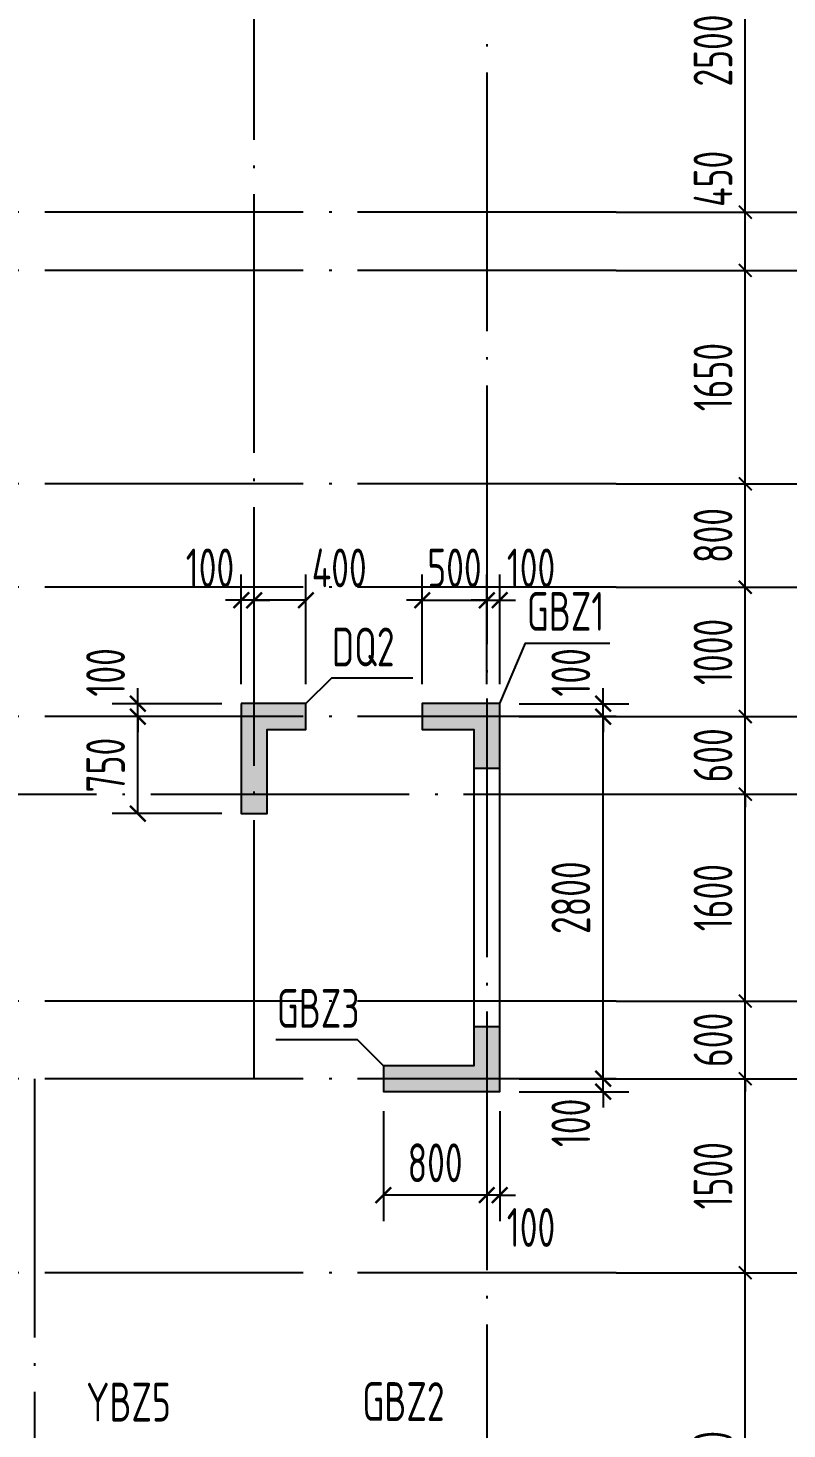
# Model space of a CAD drawing. Extents: x -461650 to 361314, y 245336 to 769729.
# Drawn here: x -78580 to -72707, y 643225 to 654057 of the extents above; entities that cross this region are included whole.
import ezdxf
from ezdxf.enums import TextEntityAlignment as Align

# ---------------------------------------------------------------- set-up
doc = ezdxf.new("R2010")
doc.units = 0
doc.header["$LTSCALE"] = 1000
doc.linetypes.add('DOTE', pattern=[2.42, 2, -0.2, 0.02, -0.2])
doc.layers.get('0').update_dxf_attribs({"linetype": 'CONTINUOUS'})
doc.layers.get('DEFPOINTS').update_dxf_attribs({"linetype": 'CONTINUOUS'})
for name, color, linetype in [('A-AXIS', 1, 'CONTINUOUS'), ('A-DOTE', 10, 'DOTE'), ('S-Q墙实线', 6, 'CONTINUOUS'), ('S-Q墙标注', 3, 'CONTINUOUS'), ('S-X详图填充', 252, 'CONTINUOUS'), ('S-X详图实线', 4, 'CONTINUOUS'), ('S-Y一般标注', 3, 'CONTINUOUS'), ('S-Z柱编号', 6, 'CONTINUOUS')]:
    doc.layers.add(name, color=color, linetype=linetype)
doc.styles.add('TSSD_DIMENSION', font='Tssdeng.shx', dxfattribs={"width": 0.7, "bigfont": 'tssdchn.shx'})
doc.styles.add('TSSD_REIN', font='tssdeng.shx', dxfattribs={"width": 0.7, "height": 300, "bigfont": 'tssdchn.shx'})
doc.styles.add('结构文字', font='zstxt.shx', dxfattribs={"width": 0.7, "bigfont": 'zshz.shx'})
doc.dimstyles.new('STRUCK', dxfattribs={"dimtxt": 400, "dimasz": 121, "dimexe": 200, "dimexo": 150, "dimgap": 115, "dimtad": 1, "dimdec": 0, "dimdsep": 46, "dimtxsty": '结构文字', "dimblk": 'ARCHTICK', "dimcen": 400, "dimclrd": 3, "dimclre": 3, "dimclrt": 7, "dimadec": 0, "dimazin": 0, "dimtfac": 1, "dimtdec": 0, "dimtix": 1, "dimtmove": 2, "dimatfit": 3, "dimldrblk": '_DIMX', "dimfxl": 0, "dimtolj": 1, "dimtzin": 0, "dimarcsym": 0})
doc.dimstyles.new('TSSD_100_100', dxfattribs={"dimtxt": 300, "dimasz": 100, "dimexe": 100, "dimexo": 250, "dimgap": 100, "dimtad": 1, "dimdec": 0, "dimzin": 0, "dimdsep": 46, "dimtxsty": 'TSSD_DIMENSION', "dimblk": 'ARCHTICK', "dimcen": 0, "dimdle": 100, "dimclrt": 7, "dimadec": 0, "dimazin": 0, "dimtfac": 1, "dimtdec": 0, "dimtix": 1, "dimtmove": 2, "dimatfit": 3, "dimldrblk": 'ARCHTICK', "dimfxl": 0, "dimtolj": 1, "dimtzin": 0, "dimarcsym": 0})

# ---------------------------------------------------------------- blocks, each defined once
blk = doc.blocks.new('_ArchTick')
at = {"color": 0, "linetype": 'ByBlock', "const_width": 0.15}
blk.add_lwpolyline([(-0.5, -0.5), (0.5, 0.5)], dxfattribs=at)
blk = doc.blocks.new('*D1678')
at = {"layer": 'DEFPOINTS', "color": 0}
for p in [(55600, 10900), (56600, 10900), (55600, 9400)]:
    blk.add_point(p, dxfattribs=at)
at = {"layer": 'S-Y一般标注', "color": 0, "lineweight": -2}
for p, q in [((56600, 9300), (56600, 11000)), ((55850, 10900), (56700, 10900)), ((55850, 9400), (56700, 9400))]:
    blk.add_line(p, q, dxfattribs=at)
at = {"layer": 'S-Y一般标注', "color": 0, "lineweight": -2, "xscale": 100, "yscale": 100, "zscale": 100}
for p, rotation in [((56600, 10900), 90), ((56600, 9400), 270)]:
    blk.add_blockref('_ArchTick', p, dxfattribs=dict(at, rotation=rotation))
at = {"layer": 'S-Y一般标注', "color": 7, "insert": (56350, 10150), "char_height": 300, "attachment_point": 5, "rotation": 90, "style": 'TSSD_DIMENSION'}
blk.add_mtext('\\A1;1500', dxfattribs=at)
blk = doc.blocks.new('*D1679')
at = {"layer": 'DEFPOINTS', "color": 0}
for p in [(55600, 11500), (56600, 11500), (55600, 10900)]:
    blk.add_point(p, dxfattribs=at)
at = {"layer": 'S-Y一般标注', "color": 0, "lineweight": -2}
for p, q in [((56600, 11500), (56600, 11600)), ((55850, 11500), (56700, 11500)), ((56600, 10900), (56600, 11500)), ((55850, 10900), (56700, 10900)), ((56600, 10900), (56600, 10800))]:
    blk.add_line(p, q, dxfattribs=at)
at = {"layer": 'S-Y一般标注', "color": 0, "lineweight": -2, "xscale": 100, "yscale": 100, "zscale": 100}
for p, rotation in [((56600, 11500), 270), ((56600, 10900), 90)]:
    blk.add_blockref('_ArchTick', p, dxfattribs=dict(at, rotation=rotation))
at = {"layer": 'S-Y一般标注', "color": 7, "insert": (56350, 11200), "char_height": 300, "attachment_point": 5, "rotation": 90, "style": 'TSSD_DIMENSION'}
blk.add_mtext('\\A1;600', dxfattribs=at)
blk = doc.blocks.new('*D1680')
at = {"layer": 'DEFPOINTS', "color": 0}
for p in [(55600, 13100), (56600, 13100), (55600, 11500)]:
    blk.add_point(p, dxfattribs=at)
at = {"layer": 'S-Y一般标注', "color": 0, "lineweight": -2}
for p, q in [((56600, 11400), (56600, 13200)), ((55850, 13100), (56700, 13100)), ((55850, 11500), (56700, 11500))]:
    blk.add_line(p, q, dxfattribs=at)
at = {"layer": 'S-Y一般标注', "color": 0, "lineweight": -2, "xscale": 100, "yscale": 100, "zscale": 100}
for p, rotation in [((56600, 13100), 90), ((56600, 11500), 270)]:
    blk.add_blockref('_ArchTick', p, dxfattribs=dict(at, rotation=rotation))
at = {"layer": 'S-Y一般标注', "color": 7, "insert": (56350, 12300), "char_height": 300, "attachment_point": 5, "rotation": 90, "style": 'TSSD_DIMENSION'}
blk.add_mtext('\\A1;1600', dxfattribs=at)
blk = doc.blocks.new('*D1681')
at = {"layer": 'DEFPOINTS', "color": 0}
for p in [(55600, 13700), (56600, 13700), (55600, 13100)]:
    blk.add_point(p, dxfattribs=at)
at = {"layer": 'S-Y一般标注', "color": 0, "lineweight": -2}
for p, q in [((56600, 13700), (56600, 13800)), ((55850, 13700), (56700, 13700)), ((56600, 13100), (56600, 13700)), ((55850, 13100), (56700, 13100)), ((56600, 13100), (56600, 13000))]:
    blk.add_line(p, q, dxfattribs=at)
at = {"layer": 'S-Y一般标注', "color": 0, "lineweight": -2, "xscale": 100, "yscale": 100, "zscale": 100}
for p, rotation in [((56600, 13700), 270), ((56600, 13100), 90)]:
    blk.add_blockref('_ArchTick', p, dxfattribs=dict(at, rotation=rotation))
at = {"layer": 'S-Y一般标注', "color": 7, "insert": (56350, 13400), "char_height": 300, "attachment_point": 5, "rotation": 90, "style": 'TSSD_DIMENSION'}
blk.add_mtext('\\A1;600', dxfattribs=at)
blk = doc.blocks.new('*D1682')
at = {"layer": 'DEFPOINTS', "color": 0}
for p in [(55600, 14700), (56600, 14700), (55600, 13700)]:
    blk.add_point(p, dxfattribs=at)
at = {"layer": 'S-Y一般标注', "color": 0, "lineweight": -2}
for p, q in [((56600, 13600), (56600, 14800)), ((55850, 14700), (56700, 14700)), ((55850, 13700), (56700, 13700))]:
    blk.add_line(p, q, dxfattribs=at)
at = {"layer": 'S-Y一般标注', "color": 0, "lineweight": -2, "xscale": 100, "yscale": 100, "zscale": 100}
for p, rotation in [((56600, 14700), 90), ((56600, 13700), 270)]:
    blk.add_blockref('_ArchTick', p, dxfattribs=dict(at, rotation=rotation))
at = {"layer": 'S-Y一般标注', "color": 7, "insert": (56350, 14200), "char_height": 300, "attachment_point": 5, "rotation": 90, "style": 'TSSD_DIMENSION'}
blk.add_mtext('\\A1;1000', dxfattribs=at)
blk = doc.blocks.new('*D1684')
at = {"layer": 'DEFPOINTS', "color": 0}
for p in [(55600, 15500), (56600, 15500), (55600, 14700)]:
    blk.add_point(p, dxfattribs=at)
at = {"layer": 'S-Y一般标注', "color": 0, "lineweight": -2}
for p, q in [((56600, 14600), (56600, 15600)), ((55850, 15500), (56700, 15500)), ((55850, 14700), (56700, 14700))]:
    blk.add_line(p, q, dxfattribs=at)
at = {"layer": 'S-Y一般标注', "color": 0, "lineweight": -2, "xscale": 100, "yscale": 100, "zscale": 100}
for p, rotation in [((56600, 15500), 90), ((56600, 14700), 270)]:
    blk.add_blockref('_ArchTick', p, dxfattribs=dict(at, rotation=rotation))
at = {"layer": 'S-Y一般标注', "color": 7, "insert": (56350, 15100), "char_height": 300, "attachment_point": 5, "rotation": 90, "style": 'TSSD_DIMENSION'}
blk.add_mtext('\\A1;800', dxfattribs=at)
blk = doc.blocks.new('*D1685')
at = {"layer": 'DEFPOINTS', "color": 0}
for p in [(55600, 17600), (56600, 17600), (55600, 17150)]:
    blk.add_point(p, dxfattribs=at)
at = {"layer": 'S-Y一般标注', "color": 0, "lineweight": -2}
for p, q in [((56600, 17050), (56600, 17700)), ((55850, 17600), (56700, 17600)), ((55850, 17150), (56700, 17150))]:
    blk.add_line(p, q, dxfattribs=at)
at = {"layer": 'S-Y一般标注', "color": 0, "lineweight": -2, "xscale": 100, "yscale": 100, "zscale": 100}
for p, rotation in [((56600, 17600), 90), ((56600, 17150), 270)]:
    blk.add_blockref('_ArchTick', p, dxfattribs=dict(at, rotation=rotation))
at = {"layer": 'S-Y一般标注', "color": 7, "insert": (56350, 17858), "char_height": 300, "attachment_point": 5, "rotation": 90, "style": 'TSSD_DIMENSION'}
blk.add_mtext('\\A1;450', dxfattribs=at)
blk = doc.blocks.new('*D1686')
at = {"layer": 'DEFPOINTS', "color": 0}
for p in [(55600, 20100), (56600, 20100), (55600, 17600)]:
    blk.add_point(p, dxfattribs=at)
at = {"layer": 'S-Y一般标注', "color": 0, "lineweight": -2}
for p, q in [((56600, 17500), (56600, 20200)), ((55850, 20100), (56700, 20100)), ((55850, 17600), (56700, 17600))]:
    blk.add_line(p, q, dxfattribs=at)
at = {"layer": 'S-Y一般标注', "color": 0, "lineweight": -2, "xscale": 100, "yscale": 100, "zscale": 100}
for p, rotation in [((56600, 20100), 90), ((56600, 17600), 270)]:
    blk.add_blockref('_ArchTick', p, dxfattribs=dict(at, rotation=rotation))
at = {"layer": 'S-Y一般标注', "color": 7, "insert": (56350, 18850), "char_height": 300, "attachment_point": 5, "rotation": 90, "style": 'TSSD_DIMENSION'}
blk.add_mtext('\\A1;2500', dxfattribs=at)
blk = doc.blocks.new('*D1688')
at = {"layer": 'DEFPOINTS', "color": 0}
for p in [(55600, 9400), (56600, 9400), (55600, 6400)]:
    blk.add_point(p, dxfattribs=at)
at = {"layer": 'S-Y一般标注', "color": 0, "lineweight": -2}
for p, q in [((56600, 6300), (56600, 9500)), ((55850, 9400), (56700, 9400)), ((55850, 6400), (56700, 6400))]:
    blk.add_line(p, q, dxfattribs=at)
at = {"layer": 'S-Y一般标注', "color": 0, "lineweight": -2, "xscale": 100, "yscale": 100, "zscale": 100}
for p, rotation in [((56600, 9400), 90), ((56600, 6400), 270)]:
    blk.add_blockref('_ArchTick', p, dxfattribs=dict(at, rotation=rotation))
at = {"layer": 'S-Y一般标注', "color": 7, "insert": (56350, 7900), "char_height": 300, "attachment_point": 5, "rotation": 90, "style": 'TSSD_DIMENSION'}
blk.add_mtext('\\A1;3000', dxfattribs=at)
blk = doc.blocks.new('*D1689')
at = {"layer": 'DEFPOINTS', "color": 0}
for p in [(55600, 17150), (56600, 17150), (55600, 15500)]:
    blk.add_point(p, dxfattribs=at)
at = {"layer": 'S-Y一般标注', "color": 0, "lineweight": -2}
for p, q in [((56600, 15400), (56600, 17250)), ((55850, 17150), (56700, 17150)), ((55850, 15500), (56700, 15500))]:
    blk.add_line(p, q, dxfattribs=at)
at = {"layer": 'S-Y一般标注', "color": 0, "lineweight": -2, "xscale": 100, "yscale": 100, "zscale": 100}
for p, rotation in [((56600, 17150), 90), ((56600, 15500), 270)]:
    blk.add_blockref('_ArchTick', p, dxfattribs=dict(at, rotation=rotation))
at = {"layer": 'S-Y一般标注', "color": 7, "insert": (56350, 16325), "char_height": 300, "attachment_point": 5, "rotation": 90, "style": 'TSSD_DIMENSION'}
blk.add_mtext('\\A1;1650', dxfattribs=at)
blk = doc.blocks.new('*D2713')
at = {"layer": 'DEFPOINTS', "color": 0}
for p in [(-74930, 645933), (-74930, 645833), (-74130, 645933)]:
    blk.add_point(p, dxfattribs=at)
at = {"layer": 'S-Q墙标注', "color": 3, "lineweight": -2}
for p, q in [((-74130, 645933), (-74130, 646054)), ((-74780, 645933), (-73930, 645933)), ((-74780, 645833), (-73930, 645833)), ((-74130, 645833), (-74130, 645933)), ((-74130, 645833), (-74130, 645712))]:
    blk.add_line(p, q, dxfattribs=at)
at = {"layer": 'S-Q墙标注', "color": 3, "lineweight": -2, "xscale": 121, "yscale": 121, "zscale": 121}
for p, rotation in [((-74130, 645933), 270), ((-74130, 645833), 90)]:
    blk.add_blockref('_ArchTick', p, dxfattribs=dict(at, rotation=rotation))
at = {"layer": 'S-Q墙标注', "color": 7, "insert": (-74380, 645592), "char_height": 300, "attachment_point": 5, "rotation": 90, "style": 'TSSD_REIN'}
blk.add_mtext('\\A1;100', dxfattribs=at)
blk = doc.blocks.new('_DIMX')
blk.add_line((-150, 0), (150, 0))
at = {"const_width": 50}
blk.add_lwpolyline([(-70, -70), (70, 70)], dxfattribs=at)
blk = doc.blocks.new('*D2714')
at = {"layer": 'DEFPOINTS', "color": 0}
for p in [(-74930, 648733), (-74130, 648733), (-74930, 645933)]:
    blk.add_point(p, dxfattribs=at)
at = {"layer": 'S-Q墙标注', "color": 3, "lineweight": -2}
for p, q in [((-74780, 648733), (-73930, 648733)), ((-74130, 645933), (-74130, 648733)), ((-74780, 645933), (-73930, 645933))]:
    blk.add_line(p, q, dxfattribs=at)
at = {"layer": 'S-Q墙标注', "color": 3, "lineweight": -2, "xscale": 121, "yscale": 121, "zscale": 121}
for p, rotation in [((-74130, 648733), 90), ((-74130, 645933), 270)]:
    blk.add_blockref('_ArchTick', p, dxfattribs=dict(at, rotation=rotation))
at = {"layer": 'S-Q墙标注', "color": 7, "insert": (-74380, 647333), "char_height": 300, "attachment_point": 5, "rotation": 90, "style": 'TSSD_REIN'}
blk.add_mtext('\\A1;2800', dxfattribs=at)
blk = doc.blocks.new('*D2715')
at = {"layer": 'DEFPOINTS', "color": 0}
for p in [(-74930, 648833), (-74130, 648833), (-74930, 648733)]:
    blk.add_point(p, dxfattribs=at)
at = {"layer": 'S-Q墙标注', "color": 3, "lineweight": -2}
for p, q in [((-74130, 648833), (-74130, 648954)), ((-74780, 648833), (-73930, 648833)), ((-74130, 648733), (-74130, 648833)), ((-74780, 648733), (-73930, 648733)), ((-74130, 648733), (-74130, 648612))]:
    blk.add_line(p, q, dxfattribs=at)
at = {"layer": 'S-Q墙标注', "color": 3, "lineweight": -2, "xscale": 121, "yscale": 121, "zscale": 121}
for p, rotation in [((-74130, 648833), 270), ((-74130, 648733), 90)]:
    blk.add_blockref('_ArchTick', p, dxfattribs=dict(at, rotation=rotation))
at = {"layer": 'S-Q墙标注', "color": 7, "insert": (-74380, 649075), "char_height": 300, "attachment_point": 5, "rotation": 90, "style": 'TSSD_REIN'}
blk.add_mtext('\\A1;100', dxfattribs=at)
blk = doc.blocks.new('*D2716')
at = {"layer": 'DEFPOINTS', "color": 0}
for p in [(-75030, 645833), (-74930, 645833), (-75030, 645033)]:
    blk.add_point(p, dxfattribs=at)
at = {"layer": 'S-Q墙标注', "color": 3, "lineweight": -2}
for p, q in [((-75030, 645683), (-75030, 644833)), ((-74930, 645683), (-74930, 644833)), ((-75030, 645033), (-75151, 645033)), ((-74930, 645033), (-75030, 645033)), ((-74930, 645033), (-74809, 645033))]:
    blk.add_line(p, q, dxfattribs=at)
at = {"layer": 'S-Q墙标注', "color": 3, "lineweight": -2, "xscale": 121, "yscale": 121, "zscale": 121}
blk.add_blockref('_ArchTick', (-75030, 645033), dxfattribs=at)
at = {"layer": 'S-Q墙标注', "color": 3, "lineweight": -2, "xscale": 121, "yscale": 121, "zscale": 121, "rotation": 180}
blk.add_blockref('_ArchTick', (-74930, 645033), dxfattribs=at)
at = {"layer": 'S-Q墙标注', "color": 7, "insert": (-74688, 644783), "char_height": 300, "attachment_point": 5, "style": 'TSSD_REIN'}
blk.add_mtext('\\A1;100', dxfattribs=at)
blk = doc.blocks.new('*D2717')
at = {"layer": 'DEFPOINTS', "color": 0}
for p in [(-75830, 645833), (-75030, 645833), (-75830, 645033)]:
    blk.add_point(p, dxfattribs=at)
at = {"layer": 'S-Q墙标注', "color": 3, "lineweight": -2}
for p, q in [((-75830, 645683), (-75830, 644833)), ((-75030, 645683), (-75030, 644833)), ((-75030, 645033), (-75830, 645033))]:
    blk.add_line(p, q, dxfattribs=at)
at = {"layer": 'S-Q墙标注', "color": 3, "lineweight": -2, "xscale": 121, "yscale": 121, "zscale": 121, "rotation": 180}
blk.add_blockref('_ArchTick', (-75830, 645033), dxfattribs=at)
at = {"layer": 'S-Q墙标注', "color": 3, "lineweight": -2, "xscale": 121, "yscale": 121, "zscale": 121}
blk.add_blockref('_ArchTick', (-75030, 645033), dxfattribs=at)
at = {"layer": 'S-Q墙标注', "color": 7, "insert": (-75430, 645283), "char_height": 300, "attachment_point": 5, "style": 'TSSD_REIN'}
blk.add_mtext('\\A1;800', dxfattribs=at)
blk = doc.blocks.new('*D2720')
at = {"layer": 'DEFPOINTS', "color": 0}
for p in [(-75030, 649633), (-75530, 648833), (-75030, 648833)]:
    blk.add_point(p, dxfattribs=at)
at = {"layer": 'S-Q墙标注', "color": 3, "lineweight": -2}
for p, q in [((-75530, 648983), (-75530, 649833)), ((-75030, 648983), (-75030, 649833)), ((-75530, 649633), (-75651, 649633)), ((-75530, 649633), (-75030, 649633)), ((-75030, 649633), (-74909, 649633))]:
    blk.add_line(p, q, dxfattribs=at)
at = {"layer": 'S-Q墙标注', "color": 3, "lineweight": -2, "xscale": 121, "yscale": 121, "zscale": 121}
blk.add_blockref('_ArchTick', (-75530, 649633), dxfattribs=at)
at = {"layer": 'S-Q墙标注', "color": 3, "lineweight": -2, "xscale": 121, "yscale": 121, "zscale": 121, "rotation": 180}
blk.add_blockref('_ArchTick', (-75030, 649633), dxfattribs=at)
at = {"layer": 'S-Q墙标注', "color": 7, "insert": (-75280, 649883), "char_height": 300, "attachment_point": 5, "style": 'TSSD_REIN'}
blk.add_mtext('\\A1;500', dxfattribs=at)
blk = doc.blocks.new('*D2721')
at = {"layer": 'DEFPOINTS', "color": 0}
for p in [(-74930, 649633), (-75030, 648833), (-74930, 648833)]:
    blk.add_point(p, dxfattribs=at)
at = {"layer": 'S-Q墙标注', "color": 3, "lineweight": -2}
for p, q in [((-75030, 648983), (-75030, 649833)), ((-74930, 648983), (-74930, 649833)), ((-75030, 649633), (-75151, 649633)), ((-75030, 649633), (-74930, 649633)), ((-74930, 649633), (-74809, 649633))]:
    blk.add_line(p, q, dxfattribs=at)
at = {"layer": 'S-Q墙标注', "color": 3, "lineweight": -2, "xscale": 121, "yscale": 121, "zscale": 121}
blk.add_blockref('_ArchTick', (-75030, 649633), dxfattribs=at)
at = {"layer": 'S-Q墙标注', "color": 3, "lineweight": -2, "xscale": 121, "yscale": 121, "zscale": 121, "rotation": 180}
blk.add_blockref('_ArchTick', (-74930, 649633), dxfattribs=at)
at = {"layer": 'S-Q墙标注', "color": 7, "insert": (-74688, 649883), "char_height": 300, "attachment_point": 5, "style": 'TSSD_REIN'}
blk.add_mtext('\\A1;100', dxfattribs=at)
blk = doc.blocks.new('*D2732')
at = {"layer": 'DEFPOINTS', "color": 0}
for p in [(-77730, 648733), (-76930, 648733), (-76930, 647983)]:
    blk.add_point(p, dxfattribs=at)
at = {"layer": 'S-Q墙标注', "color": 3, "lineweight": -2}
for p, q in [((-77080, 648733), (-77930, 648733)), ((-77730, 647983), (-77730, 648733)), ((-77080, 647983), (-77930, 647983))]:
    blk.add_line(p, q, dxfattribs=at)
at = {"layer": 'S-Q墙标注', "color": 3, "lineweight": -2, "xscale": 121, "yscale": 121, "zscale": 121}
for p, rotation in [((-77730, 648733), 90), ((-77730, 647983), 270)]:
    blk.add_blockref('_ArchTick', p, dxfattribs=dict(at, rotation=rotation))
at = {"layer": 'S-Q墙标注', "color": 7, "insert": (-77980, 648358), "char_height": 300, "attachment_point": 5, "rotation": 90, "style": 'TSSD_REIN'}
blk.add_mtext('\\A1;750', dxfattribs=at)
blk = doc.blocks.new('*D2733')
at = {"layer": 'DEFPOINTS', "color": 0}
for p in [(-77730, 648833), (-76930, 648833), (-76930, 648733)]:
    blk.add_point(p, dxfattribs=at)
at = {"layer": 'S-Q墙标注', "color": 3, "lineweight": -2}
for p, q in [((-77730, 648833), (-77730, 648954)), ((-77080, 648833), (-77930, 648833)), ((-77730, 648733), (-77730, 648833)), ((-77080, 648733), (-77930, 648733)), ((-77730, 648733), (-77730, 648612))]:
    blk.add_line(p, q, dxfattribs=at)
at = {"layer": 'S-Q墙标注', "color": 3, "lineweight": -2, "xscale": 121, "yscale": 121, "zscale": 121}
for p, rotation in [((-77730, 648833), 270), ((-77730, 648733), 90)]:
    blk.add_blockref('_ArchTick', p, dxfattribs=dict(at, rotation=rotation))
at = {"layer": 'S-Q墙标注', "color": 7, "insert": (-77980, 649075), "char_height": 300, "attachment_point": 5, "rotation": 90, "style": 'TSSD_REIN'}
blk.add_mtext('\\A1;100', dxfattribs=at)
blk = doc.blocks.new('*D2734')
at = {"layer": 'DEFPOINTS', "color": 0}
for p in [(-76830, 649633), (-76830, 648833), (-76430, 648833)]:
    blk.add_point(p, dxfattribs=at)
at = {"layer": 'S-Q墙标注', "color": 3, "lineweight": -2}
for p, q in [((-76830, 648983), (-76830, 649833)), ((-76430, 648983), (-76430, 649833)), ((-76430, 649633), (-76830, 649633))]:
    blk.add_line(p, q, dxfattribs=at)
at = {"layer": 'S-Q墙标注', "color": 3, "lineweight": -2, "xscale": 121, "yscale": 121, "zscale": 121, "rotation": 180}
blk.add_blockref('_ArchTick', (-76830, 649633), dxfattribs=at)
at = {"layer": 'S-Q墙标注', "color": 3, "lineweight": -2, "xscale": 121, "yscale": 121, "zscale": 121}
blk.add_blockref('_ArchTick', (-76430, 649633), dxfattribs=at)
at = {"layer": 'S-Q墙标注', "color": 7, "insert": (-76172, 649883), "char_height": 300, "attachment_point": 5, "style": 'TSSD_REIN'}
blk.add_mtext('\\A1;400', dxfattribs=at)
blk = doc.blocks.new('*D2735')
at = {"layer": 'DEFPOINTS', "color": 0}
for p in [(-76930, 649633), (-76930, 648833), (-76830, 648833)]:
    blk.add_point(p, dxfattribs=at)
at = {"layer": 'S-Q墙标注', "color": 3, "lineweight": -2}
for p, q in [((-76930, 648983), (-76930, 649833)), ((-76830, 648983), (-76830, 649833)), ((-76930, 649633), (-77051, 649633)), ((-76830, 649633), (-76930, 649633)), ((-76830, 649633), (-76709, 649633))]:
    blk.add_line(p, q, dxfattribs=at)
at = {"layer": 'S-Q墙标注', "color": 3, "lineweight": -2, "xscale": 121, "yscale": 121, "zscale": 121}
blk.add_blockref('_ArchTick', (-76930, 649633), dxfattribs=at)
at = {"layer": 'S-Q墙标注', "color": 3, "lineweight": -2, "xscale": 121, "yscale": 121, "zscale": 121, "rotation": 180}
blk.add_blockref('_ArchTick', (-76830, 649633), dxfattribs=at)
at = {"layer": 'S-Q墙标注', "color": 7, "insert": (-77172, 649883), "char_height": 300, "attachment_point": 5, "style": 'TSSD_REIN'}
blk.add_mtext('\\A1;100', dxfattribs=at)
blk = doc.blocks.new('20210726.16350016')
at = {"layer": 'A-AXIS'}
for p, q in [((55600, 17600), (58400, 17600)), ((55600, 17150), (58400, 17150)), ((55600, 15500), (58400, 15500)), ((55600, 14700), (58400, 14700)), ((55600, 13700), (58400, 13700)), ((55600, 13100.3), (58400, 13100.3)), ((55600, 11500), (58400, 11500)), ((55600, 10900), (58400, 10900)), ((55600, 9400), (58400, 9400))]:
    blk.add_line(p, q, dxfattribs=at)
at = {"layer": 'A-DOTE'}
for p, q in [((52800, 10900), (52800, 21100)), ((54600, 21100), (54600, 3600)), ((55600, 17600), (3600, 17600)), ((55600, 17150), (3600, 17150)), ((55600, 15500), (3600, 15500)), ((55600, 14700), (3600, 14700)), ((55600, 13700), (3600, 13700)), ((3600, 13100.3), (55600, 13100.3)), ((55600, 11500), (3600, 11500)), ((55600, 10900), (3600, 10900)), ((51100, 10900), (51100, 3600)), ((55600, 9400), (3600, 9400))]:
    blk.add_line(p, q, dxfattribs=at)
at = {"layer": 'S-Y一般标注'}
for base, p1, p2, picture, middle in [((56600, 20100), (55600, 17600), (55600, 20100), '*D1686', (56350, 18850)), ((56600, 17150), (55600, 15500), (55600, 17150), '*D1689', (56350, 16325)), ((56600, 15500), (55600, 14700), (55600, 15500), '*D1684', (56350, 15100)), ((56600, 14700), (55600, 13700), (55600, 14700), '*D1682', (56350, 14200)), ((56600, 13700), (55600, 13100.3), (55600, 13700), '*D1681', (56350, 13400.2)), ((56600, 13100.3), (55600, 11500), (55600, 13100.3), '*D1680', (56350, 12300.2)), ((56600, 11500), (55600, 10900), (55600, 11500), '*D1679', (56350, 11200)), ((56600, 10900), (55600, 9400), (55600, 10900), '*D1678', (56350, 10150)), ((56600, 9400), (55600, 6400), (55600, 9400), '*D1688', (56350, 7900))]:
    dim = blk.add_linear_dim(base=base, p1=p1, p2=p2, angle=90, dimstyle='TSSD_100_100', dxfattribs=at)
    dim.commit()
    dim.dimension.update_dxf_attribs({"geometry": picture, "text_midpoint": middle})
dim = blk.add_linear_dim(base=(56600, 17600), p1=(55600, 17150), p2=(55600, 17600), angle=90, dimstyle='TSSD_100_100', dxfattribs=at)
dim.commit()
dim.dimension.update_dxf_attribs({"geometry": '*D1685', "text_midpoint": (56350, 17858.1), "dimtype": 160})

msp = doc.modelspace()

# ---------------------------------------------------------------- hatches: boundary and pattern name
at = {"layer": 'S-X详图填充'}
h = msp.add_hatch(color=256, dxfattribs=at)
h.dxf.hatch_style = 1
h.paths.add_polyline_path([(-76930.22, 648833.42), (-76930.22, 647983.45), (-76730.22, 647983.45), (-76730.22, 648633.42), (-76430.31, 648633.42), (-76430.31, 648833.42)])
h = msp.add_hatch(color=256, dxfattribs=at)
h.dxf.hatch_style = 1
h.paths.add_polyline_path([(-75130.21, 648333.42), (-74930.21, 648333.42), (-74930.21, 648833.42), (-75530.21, 648833.42), (-75530.21, 648633.42), (-75130.21, 648633.42)])
h = msp.add_hatch(color=256, dxfattribs=at)
h.dxf.hatch_style = 1
h.paths.add_polyline_path([(-74930.21, 646333.42), (-75130.21, 646333.42), (-75130.21, 646033.42), (-75830.22, 646033.42), (-75830.22, 645833.42), (-74930.21, 645833.42)])

# ---------------------------------------------------------------- linework, layer by layer
at = {"layer": 'S-Q墙实线'}
for points in [[(-76930.22, 648833.42), (-76930.22, 647983.45), (-76730.22, 647983.45), (-76730.22, 648633.42), (-76430.31, 648633.42), (-76430.31, 648833.42)], [(-75130.21, 646033.42), (-75830.22, 646033.42), (-75830.22, 645833.42), (-74930.21, 645833.42), (-74930.21, 648833.42), (-75530.21, 648833.42), (-75530.21, 648633.42), (-75130.21, 648633.42)]]:
    msp.add_lwpolyline(points, close=True, dxfattribs=at)
at = {"layer": 'S-X详图实线'}
for points in [[(-76930.22, 648833.42), (-76930.22, 647983.45), (-76730.22, 647983.45), (-76730.22, 648633.42), (-76430.31, 648633.42), (-76430.31, 648833.42), (-76930.22, 648833.42)], [(-75130.21, 648333.42), (-74930.21, 648333.42), (-74930.21, 648833.42), (-75530.21, 648833.42), (-75530.21, 648633.42), (-75130.21, 648633.42), (-75130.21, 648333.42)], [(-74930.21, 646333.42), (-75130.21, 646333.42), (-75130.21, 646033.42), (-75830.22, 646033.42), (-75830.22, 645833.42), (-74930.21, 645833.42), (-74930.21, 646333.42)]]:
    msp.add_lwpolyline(points, close=True, dxfattribs=at)
at = {"layer": 'S-Z柱编号', "color": 7}
for points in [[(-74930.21, 648833.42), (-74730.21, 649302.25), (-74078.64, 649302.25)], [(-76430.31, 648833.42), (-76230.31, 649033.42), (-75602.83, 649033.42)], [(-75830.22, 646033.42), (-76030.22, 646233.42), (-76663.29, 646233.42)]]:
    msp.add_lwpolyline(points, dxfattribs=at)

# ---------------------------------------------------------------- block references
at = {"layer": 'A-DOTE'}
msp.add_blockref('20210726.16350016', (-129630.21, 635033.37), dxfattribs=at)

# ---------------------------------------------------------------- texts
at = {"layer": 'S-Z柱编号', "color": 7, "style": 'TSSD_REIN', "width": 0.7}
for s, p in [('GBZ1', (-74720.36, 649306.73)), ('DQ2', (-76228.44, 649031.7)), ('GBZ3', (-76654.95, 646236.93)), ('YBZ5', (-78130.22, 643192.71)), ('GBZ2', (-75993.05, 643197.12))]:
    msp.add_text(s, height=300, dxfattribs=at).set_placement(p, align=Align.BOTTOM_LEFT)

# ---------------------------------------------------------------- dimensions: what is measured, and where the dimension line sits
at = {"layer": 'S-Q墙标注'}
for base, p1, p2, angle, picture, middle in [((-76930.22, 649633.42), (-76830.21, 648833.42), (-76930.22, 648833.42), 180, '*D2735', (-77172.15, 649883.42)), ((-76830.21, 649633.42), (-76430.31, 648833.42), (-76830.21, 648833.42), 180, '*D2734', (-76172.23, 649883.42)), ((-77730.22, 648833.42), (-76930.22, 648733.42), (-76930.22, 648833.42), 90, '*D2733', (-77980.22, 649075.34)), ((-74130.21, 648833.42), (-74930.21, 648733.42), (-74930.21, 648833.42), 90, '*D2715', (-74380.21, 649075.34)), ((-74130.21, 645933.42), (-74930.21, 645833.42), (-74930.21, 645933.42), 90, '*D2713', (-74380.21, 645591.5)), ((-75030.21, 645033.42), (-74930.21, 645833.42), (-75030.21, 645833.42), 180, '*D2716', (-74688.29, 644783.42))]:
    dim = msp.add_linear_dim(base=base, p1=p1, p2=p2, angle=angle, dimstyle='STRUCK', override={"dimtxt": 300, "dimgap": 100, "dimtxsty": 'TSSD_REIN'}, dxfattribs=at)
    dim.commit()
    dim.dimension.update_dxf_attribs({"geometry": picture, "text_midpoint": middle, "dimtype": 160})
dim = msp.add_linear_dim(base=(-75030.21, 649633.42), p1=(-75530.21, 648833.42), p2=(-75030.21, 648833.42), dimstyle='STRUCK', override={"dimtxt": 300, "dimgap": 100, "dimtxsty": 'TSSD_REIN'}, dxfattribs=at)
dim.commit()
dim.dimension.update_dxf_attribs({"geometry": '*D2720', "text_midpoint": (-75280.21, 649883.42)})
dim = msp.add_linear_dim(base=(-74930.2, 649633.42), p1=(-75030.21, 648833.42), p2=(-74930.2, 648833.42), dimstyle='STRUCK', override={"dimtxt": 300, "dimgap": 100, "dimtxsty": 'TSSD_REIN'}, dxfattribs=at)
dim.commit()
dim.dimension.update_dxf_attribs({"geometry": '*D2721', "text_midpoint": (-74688.28, 649883.42), "dimtype": 160})
for base, p1, p2, angle, picture, middle in [((-77730.22, 648733.42), (-76930.22, 647983.45), (-76930.22, 648733.42), 90, '*D2732', (-77980.22, 648358.43)), ((-74130.21, 648733.42), (-74930.21, 645933.42), (-74930.21, 648733.42), 90, '*D2714', (-74380.21, 647333.42)), ((-75830.22, 645033.42), (-75030.21, 645833.42), (-75830.22, 645833.42), 180, '*D2717', (-75430.21, 645283.42))]:
    dim = msp.add_linear_dim(base=base, p1=p1, p2=p2, angle=angle, dimstyle='STRUCK', override={"dimtxt": 300, "dimgap": 100, "dimtxsty": 'TSSD_REIN'}, dxfattribs=at)
    dim.commit()
    dim.dimension.update_dxf_attribs({"geometry": picture, "text_midpoint": middle})

doc.saveas('drawing.dxf')
